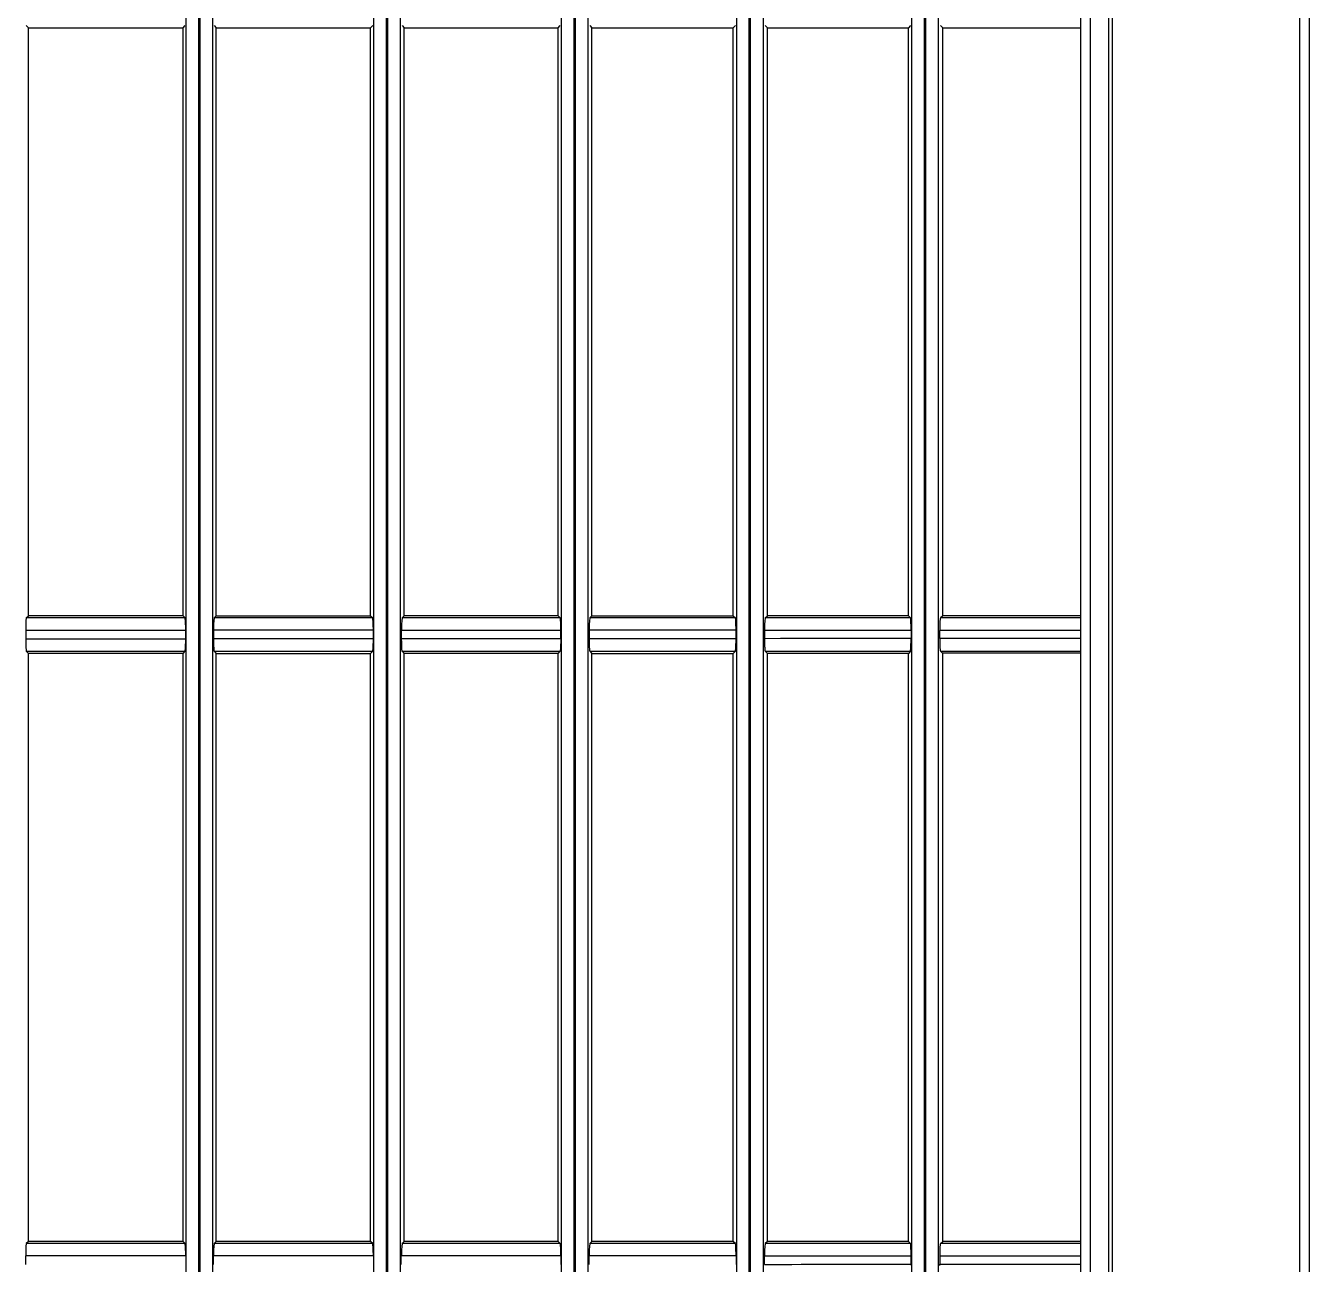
# Model space of a CAD drawing. Header units: centimetres. Extents: x 31 to 22766, y 238 to 3306.
# Drawn here: x 617.74 to 628, y 1551.21 to 1561.11 of the extents above; entities that cross this region are included whole.
import ezdxf
from ezdxf.xclip import XClip

# ---------------------------------------------------------------- set-up
doc = ezdxf.new("R2010")
doc.units = ezdxf.units.CM
doc.header["$XCLIPFRAME"] = 0

# ---------------------------------------------------------------- blocks, each defined once
blk = doc.blocks.new('fxaq 7.1 kw iç ünite')
at = {"color": 7, "linetype": 'Continuous', "true_color": 0xffffff}
for p, q in [((12628.62, 4100.863), (12628.689, 4100.863)), ((12628.804, 4100.841), (12628.788, 4100.858)), ((12628.804, 4099.605), (12628.804, 4100.841)), ((12628.804, 4100.841), (12633.504, 4100.841)), ((12633.521, 4100.858), (12633.504, 4100.841)), ((12633.504, 4100.841), (12633.504, 4100.841)), ((12633.504, 4099.605), (12633.504, 4100.841)), ((12633.522, 4100.858), (12633.521, 4100.858)), ((12633.521, 4100.858), (12633.521, 4100.721)), ((12633.524, 4100.859), (12633.522, 4100.858)), ((12633.526, 4100.859), (12633.524, 4100.859)), ((12633.53, 4100.86), (12633.526, 4100.859)), ((12633.534, 4100.86), (12633.53, 4100.86)), ((12633.539, 4100.86), (12633.534, 4100.86)), ((12633.545, 4100.861), (12633.539, 4100.86)), ((12633.551, 4100.861), (12633.545, 4100.861)), ((12633.559, 4100.862), (12633.551, 4100.861)), ((12633.566, 4100.862), (12633.559, 4100.862)), ((12633.575, 4100.862), (12633.566, 4100.862)), ((12633.583, 4100.862), (12633.575, 4100.862)), ((12633.592, 4100.862), (12633.583, 4100.862)), ((12633.601, 4100.863), (12633.592, 4100.862)), ((12633.61, 4100.863), (12633.601, 4100.863)), ((12633.62, 4100.863), (12633.61, 4100.863)), ((12633.689, 4100.863), (12633.62, 4100.863)), ((12633.788, 4100.721), (12633.788, 4100.858)), ((12633.788, 4100.858), (12633.805, 4100.841)), ((12633.805, 4100.841), (12638.504, 4100.841)), ((12633.805, 4100.841), (12633.805, 4100.841)), ((12633.805, 4099.605), (12633.805, 4100.841)), ((12638.521, 4100.858), (12638.504, 4100.841)), ((12638.504, 4100.841), (12638.504, 4099.605)), ((12633.521, 4100.721), (12633.521, 4100.591)), ((12633.788, 4100.591), (12633.788, 4100.721)), ((12633.521, 4100.591), (12633.521, 4100.465)), ((12633.788, 4100.465), (12633.788, 4100.591)), ((12633.521, 4100.465), (12633.521, 4100.343)), ((12633.788, 4100.343), (12633.788, 4100.465)), ((12633.521, 4100.343), (12633.521, 4100.222)), ((12633.788, 4100.222), (12633.788, 4100.343)), ((12633.521, 4100.222), (12633.521, 4100.101)), ((12633.788, 4100.101), (12633.788, 4100.222)), ((12633.521, 4100.101), (12633.521, 4099.979)), ((12633.788, 4099.979), (12633.788, 4100.101)), ((12633.521, 4099.979), (12633.521, 4099.854)), ((12633.788, 4099.854), (12633.788, 4099.979)), ((12633.521, 4099.854), (12633.521, 4099.725)), ((12633.788, 4099.725), (12633.788, 4099.854)), ((12633.521, 4099.725), (12633.521, 4099.589)), ((12633.788, 4099.589), (12633.788, 4099.725)), ((12628.788, 4099.589), (12628.804, 4099.605)), ((12628.804, 4099.605), (12633.504, 4099.605)), ((12633.504, 4099.605), (12633.504, 4099.605)), ((12633.504, 4099.605), (12633.521, 4099.589)), ((12633.805, 4099.605), (12633.788, 4099.589)), ((12633.805, 4099.605), (12633.805, 4099.605)), ((12633.805, 4099.605), (12638.504, 4099.605)), ((12638.504, 4099.605), (12638.521, 4099.589)), ((12603.129, 4099.579), (12685.479, 4099.579)), ((12628.688, 4099.584), (12628.621, 4099.584)), ((12628.688, 4099.584), (12628.698, 4099.584)), ((12628.698, 4099.584), (12628.708, 4099.584)), ((12628.708, 4099.584), (12628.717, 4099.584)), ((12628.717, 4099.584), (12628.725, 4099.584)), ((12628.725, 4099.584), (12628.734, 4099.585)), ((12628.734, 4099.585), (12628.742, 4099.585)), ((12628.742, 4099.585), (12628.75, 4099.585)), ((12628.75, 4099.585), (12628.757, 4099.585)), ((12628.757, 4099.585), (12628.764, 4099.586)), ((12628.764, 4099.586), (12628.77, 4099.586)), ((12628.77, 4099.586), (12628.775, 4099.587)), ((12628.775, 4099.587), (12628.779, 4099.587)), ((12628.779, 4099.587), (12628.783, 4099.588)), ((12628.783, 4099.588), (12628.785, 4099.588)), ((12628.785, 4099.588), (12628.787, 4099.588)), ((12628.787, 4099.588), (12628.788, 4099.589)), ((12633.621, 4099.584), (12633.688, 4099.584)), ((12633.688, 4099.584), (12633.698, 4099.584)), ((12633.698, 4099.584), (12633.708, 4099.584)), ((12633.708, 4099.584), (12633.717, 4099.584)), ((12633.717, 4099.584), (12633.725, 4099.584)), ((12633.725, 4099.584), (12633.734, 4099.585)), ((12633.734, 4099.585), (12633.742, 4099.585)), ((12633.742, 4099.585), (12633.75, 4099.585)), ((12633.75, 4099.585), (12633.757, 4099.585)), ((12633.757, 4099.585), (12633.764, 4099.586)), ((12633.764, 4099.586), (12633.77, 4099.586)), ((12633.77, 4099.586), (12633.775, 4099.587)), ((12633.775, 4099.587), (12633.779, 4099.587)), ((12633.779, 4099.587), (12633.783, 4099.588)), ((12633.783, 4099.588), (12633.785, 4099.588)), ((12633.785, 4099.588), (12633.787, 4099.588)), ((12633.787, 4099.588), (12633.788, 4099.589)), ((12603.004, 4099.479), (12685.604, 4099.479)), ((12603.004, 4099.469), (12685.604, 4099.469)), ((12685.479, 4099.369), (12603.129, 4099.369)), ((12628.621, 4099.362), (12628.688, 4099.362)), ((12628.804, 4099.34), (12628.788, 4099.357)), ((12628.804, 4098.106), (12628.804, 4099.34)), ((12628.804, 4099.34), (12633.504, 4099.34)), ((12633.521, 4099.357), (12633.504, 4099.34)), ((12633.504, 4099.34), (12633.504, 4098.106)), ((12633.504, 4099.34), (12633.504, 4099.34)), ((12633.522, 4099.357), (12633.521, 4099.357)), ((12633.521, 4099.357), (12633.521, 4099.22)), ((12633.524, 4099.358), (12633.522, 4099.357)), ((12633.526, 4099.358), (12633.524, 4099.358)), ((12633.53, 4099.359), (12633.526, 4099.358)), ((12633.534, 4099.359), (12633.53, 4099.359)), ((12633.539, 4099.359), (12633.534, 4099.359)), ((12633.545, 4099.36), (12633.539, 4099.359)), ((12633.551, 4099.36), (12633.545, 4099.36)), ((12633.559, 4099.361), (12633.551, 4099.36)), ((12633.566, 4099.361), (12633.559, 4099.361)), ((12633.575, 4099.361), (12633.566, 4099.361)), ((12633.583, 4099.361), (12633.575, 4099.361)), ((12633.592, 4099.361), (12633.583, 4099.361)), ((12633.601, 4099.362), (12633.592, 4099.361)), ((12633.61, 4099.362), (12633.601, 4099.362)), ((12633.621, 4099.362), (12633.61, 4099.362)), ((12633.688, 4099.362), (12633.621, 4099.362)), ((12633.621, 4099.224), (12633.621, 4099.362)), ((12633.788, 4099.22), (12633.788, 4099.357)), ((12633.788, 4099.357), (12633.805, 4099.34)), ((12633.805, 4099.34), (12633.805, 4098.106)), ((12633.805, 4099.34), (12633.805, 4099.34)), ((12633.805, 4099.34), (12638.504, 4099.34)), ((12638.521, 4099.357), (12638.504, 4099.34)), ((12638.504, 4099.34), (12638.504, 4098.106)), ((12633.521, 4099.22), (12633.521, 4099.09)), ((12633.621, 4099.093), (12633.621, 4099.224)), ((12633.788, 4099.09), (12633.788, 4099.22)), ((12633.521, 4099.09), (12633.521, 4098.964)), ((12633.621, 4098.966), (12633.621, 4099.093)), ((12633.788, 4098.964), (12633.788, 4099.09)), ((12633.521, 4098.964), (12633.521, 4098.842)), ((12633.621, 4098.843), (12633.621, 4098.966)), ((12633.788, 4098.842), (12633.788, 4098.964)), ((12633.521, 4098.842), (12633.521, 4098.721)), ((12633.621, 4098.721), (12633.621, 4098.843)), ((12633.788, 4098.721), (12633.788, 4098.842)), ((12633.521, 4098.721), (12633.521, 4098.601)), ((12633.621, 4098.6), (12633.621, 4098.721)), ((12633.788, 4098.601), (12633.788, 4098.721)), ((12633.521, 4098.601), (12633.521, 4098.479)), ((12633.621, 4098.477), (12633.621, 4098.6)), ((12633.788, 4098.479), (12633.788, 4098.601)), ((12633.521, 4098.479), (12633.521, 4098.354)), ((12633.621, 4098.351), (12633.621, 4098.477)), ((12633.788, 4098.354), (12633.788, 4098.479)), ((12633.521, 4098.354), (12633.521, 4098.225)), ((12633.621, 4098.221), (12633.621, 4098.351)), ((12633.788, 4098.225), (12633.788, 4098.354)), ((12633.521, 4098.225), (12633.521, 4098.089)), ((12633.621, 4098.084), (12633.621, 4098.221)), ((12633.788, 4098.089), (12633.788, 4098.225)), ((12603.129, 4098.079), (12685.479, 4098.079)), ((12628.688, 4098.084), (12628.621, 4098.084)), ((12628.688, 4098.084), (12628.698, 4098.084)), ((12628.698, 4098.084), (12628.708, 4098.084)), ((12628.708, 4098.084), (12628.717, 4098.085)), ((12628.717, 4098.085), (12628.725, 4098.085)), ((12628.725, 4098.085), (12628.734, 4098.085)), ((12628.734, 4098.085), (12628.742, 4098.085)), ((12628.742, 4098.085), (12628.75, 4098.085)), ((12628.75, 4098.085), (12628.757, 4098.086)), ((12628.757, 4098.086), (12628.764, 4098.086)), ((12628.764, 4098.086), (12628.77, 4098.087)), ((12628.77, 4098.087), (12628.775, 4098.087)), ((12628.775, 4098.087), (12628.779, 4098.087)), ((12628.779, 4098.087), (12628.782, 4098.088)), ((12628.782, 4098.088), (12628.785, 4098.088)), ((12628.785, 4098.088), (12628.787, 4098.089)), ((12628.787, 4098.089), (12628.788, 4098.089)), ((12628.788, 4098.089), (12628.804, 4098.106)), ((12628.804, 4098.106), (12633.504, 4098.106)), ((12633.504, 4098.106), (12633.521, 4098.089)), ((12633.504, 4098.106), (12633.504, 4098.106)), ((12633.621, 4098.084), (12633.688, 4098.084)), ((12633.688, 4098.084), (12633.698, 4098.084)), ((12633.698, 4098.084), (12633.708, 4098.084)), ((12633.708, 4098.084), (12633.717, 4098.085)), ((12633.717, 4098.085), (12633.725, 4098.085)), ((12633.725, 4098.085), (12633.734, 4098.085)), ((12633.734, 4098.085), (12633.742, 4098.085)), ((12633.742, 4098.085), (12633.75, 4098.085)), ((12633.75, 4098.085), (12633.757, 4098.086)), ((12633.757, 4098.086), (12633.764, 4098.086)), ((12633.764, 4098.086), (12633.77, 4098.087)), ((12633.77, 4098.087), (12633.775, 4098.087)), ((12633.775, 4098.087), (12633.779, 4098.087)), ((12633.779, 4098.087), (12633.782, 4098.088)), ((12633.782, 4098.088), (12633.785, 4098.088)), ((12633.785, 4098.088), (12633.787, 4098.089)), ((12633.787, 4098.089), (12633.788, 4098.089)), ((12633.805, 4098.106), (12633.788, 4098.089)), ((12633.805, 4098.106), (12638.504, 4098.106)), ((12633.805, 4098.106), (12633.805, 4098.106)), ((12638.504, 4098.106), (12638.521, 4098.089)), ((12603.004, 4097.979), (12685.604, 4097.979)), ((12603.004, 4097.969), (12685.604, 4097.969)), ((12685.479, 4097.869), (12603.129, 4097.869)), ((12628.621, 4097.861), (12628.688, 4097.861)), ((12628.804, 4097.839), (12628.788, 4097.855)), ((12633.521, 4097.855), (12633.504, 4097.838)), ((12633.522, 4097.856), (12633.521, 4097.855)), ((12633.521, 4097.855), (12633.521, 4097.719)), ((12633.524, 4097.856), (12633.522, 4097.856)), ((12633.527, 4097.857), (12633.524, 4097.856)), ((12633.53, 4097.857), (12633.527, 4097.857)), ((12633.534, 4097.858), (12633.53, 4097.857)), ((12633.539, 4097.858), (12633.534, 4097.858)), ((12633.545, 4097.859), (12633.539, 4097.858)), ((12633.551, 4097.859), (12633.545, 4097.859)), ((12633.558, 4097.859), (12633.551, 4097.859)), ((12633.566, 4097.86), (12633.558, 4097.859)), ((12633.575, 4097.86), (12633.566, 4097.86)), ((12633.583, 4097.86), (12633.575, 4097.86)), ((12633.592, 4097.86), (12633.583, 4097.86)), ((12633.601, 4097.86), (12633.592, 4097.86)), ((12633.611, 4097.861), (12633.601, 4097.86)), ((12633.621, 4097.861), (12633.611, 4097.861)), ((12633.688, 4097.861), (12633.621, 4097.861)), ((12633.621, 4097.723), (12633.621, 4097.861)), ((12633.788, 4097.719), (12633.788, 4097.855)), ((12633.788, 4097.855), (12633.805, 4097.838)), ((12638.521, 4097.855), (12638.504, 4097.839)), ((12628.804, 4096.606), (12628.804, 4097.839)), ((12628.804, 4097.839), (12633.504, 4097.839)), ((12633.504, 4097.839), (12633.504, 4097.838)), ((12633.504, 4097.706), (12633.504, 4097.838)), ((12633.805, 4097.839), (12633.805, 4097.838)), ((12633.805, 4097.839), (12638.504, 4097.839)), ((12633.805, 4097.706), (12633.805, 4097.838)), ((12638.504, 4097.839), (12638.504, 4096.606)), ((12633.504, 4097.579), (12633.504, 4097.706)), ((12633.521, 4097.719), (12633.521, 4097.589)), ((12633.621, 4097.592), (12633.621, 4097.723)), ((12633.788, 4097.589), (12633.788, 4097.719)), ((12633.805, 4097.579), (12633.805, 4097.706)), ((12633.504, 4097.457), (12633.504, 4097.579)), ((12633.521, 4097.589), (12633.521, 4097.463)), ((12633.621, 4097.465), (12633.621, 4097.592)), ((12633.788, 4097.463), (12633.788, 4097.589)), ((12633.805, 4097.457), (12633.805, 4097.579)), ((12633.504, 4097.338), (12633.504, 4097.457)), ((12633.521, 4097.463), (12633.521, 4097.341)), ((12633.621, 4097.342), (12633.621, 4097.465)), ((12633.788, 4097.341), (12633.788, 4097.463)), ((12633.805, 4097.338), (12633.805, 4097.457)), ((12633.521, 4097.341), (12633.521, 4097.22)), ((12633.621, 4097.22), (12633.621, 4097.342)), ((12633.788, 4097.22), (12633.788, 4097.341)), ((12633.504, 4097.22), (12633.504, 4097.338)), ((12633.805, 4097.22), (12633.805, 4097.338)), ((12633.504, 4097.103), (12633.504, 4097.22)), ((12633.521, 4097.22), (12633.521, 4097.1)), ((12633.621, 4097.099), (12633.621, 4097.22)), ((12633.788, 4097.1), (12633.788, 4097.22)), ((12633.805, 4097.103), (12633.805, 4097.22)), ((12633.504, 4096.985), (12633.504, 4097.103)), ((12633.521, 4097.1), (12633.521, 4096.978)), ((12633.621, 4096.976), (12633.621, 4097.099)), ((12633.788, 4096.978), (12633.788, 4097.1)), ((12633.805, 4096.985), (12633.805, 4097.103)), ((12633.504, 4096.863), (12633.504, 4096.985)), ((12633.521, 4096.978), (12633.521, 4096.854)), ((12633.621, 4096.851), (12633.621, 4096.976)), ((12633.788, 4096.854), (12633.788, 4096.978)), ((12633.805, 4096.863), (12633.805, 4096.985)), ((12633.504, 4096.738), (12633.504, 4096.863)), ((12633.521, 4096.854), (12633.521, 4096.725)), ((12633.621, 4096.721), (12633.621, 4096.851)), ((12633.788, 4096.725), (12633.788, 4096.854)), ((12633.805, 4096.738), (12633.805, 4096.863)), ((12633.504, 4096.607), (12633.504, 4096.738)), ((12633.521, 4096.725), (12633.521, 4096.59)), ((12633.788, 4096.59), (12633.788, 4096.725)), ((12633.805, 4096.607), (12633.805, 4096.738)), ((12633.621, 4096.585), (12633.621, 4096.721)), ((12603.129, 4096.579), (12685.479, 4096.579)), ((12628.688, 4096.585), (12628.621, 4096.585)), ((12628.688, 4096.585), (12628.698, 4096.585)), ((12628.698, 4096.585), (12628.707, 4096.585)), ((12628.707, 4096.585), (12628.716, 4096.585)), ((12628.716, 4096.585), (12628.725, 4096.585)), ((12628.725, 4096.585), (12628.734, 4096.585)), ((12628.734, 4096.585), (12628.742, 4096.586)), ((12628.742, 4096.586), (12628.75, 4096.586)), ((12628.75, 4096.586), (12628.757, 4096.586)), ((12628.757, 4096.586), (12628.764, 4096.587)), ((12628.764, 4096.587), (12628.77, 4096.587)), ((12628.77, 4096.587), (12628.775, 4096.587)), ((12628.775, 4096.587), (12628.779, 4096.588)), ((12628.779, 4096.588), (12628.782, 4096.588)), ((12628.782, 4096.588), (12628.785, 4096.589)), ((12628.785, 4096.589), (12628.786, 4096.589)), ((12628.786, 4096.589), (12628.788, 4096.59)), ((12628.788, 4096.59), (12628.804, 4096.606)), ((12628.804, 4096.606), (12633.504, 4096.606)), ((12633.504, 4096.607), (12633.521, 4096.59)), ((12633.504, 4096.606), (12633.504, 4096.607)), ((12633.621, 4096.585), (12633.688, 4096.585)), ((12633.688, 4096.585), (12633.698, 4096.585)), ((12633.698, 4096.585), (12633.707, 4096.585)), ((12633.707, 4096.585), (12633.716, 4096.585)), ((12633.716, 4096.585), (12633.725, 4096.585)), ((12633.725, 4096.585), (12633.734, 4096.585)), ((12633.734, 4096.585), (12633.742, 4096.586)), ((12633.742, 4096.586), (12633.75, 4096.586)), ((12633.75, 4096.586), (12633.757, 4096.586)), ((12633.757, 4096.586), (12633.764, 4096.587)), ((12633.764, 4096.587), (12633.77, 4096.587)), ((12633.77, 4096.587), (12633.775, 4096.587)), ((12633.775, 4096.587), (12633.779, 4096.588)), ((12633.779, 4096.588), (12633.782, 4096.588)), ((12633.782, 4096.588), (12633.785, 4096.589)), ((12633.785, 4096.589), (12633.786, 4096.589)), ((12633.786, 4096.589), (12633.788, 4096.59)), ((12633.805, 4096.607), (12633.788, 4096.59)), ((12633.805, 4096.606), (12633.805, 4096.607)), ((12633.805, 4096.606), (12638.504, 4096.606)), ((12638.504, 4096.606), (12638.521, 4096.59)), ((12603.004, 4096.479), (12685.604, 4096.479)), ((12603.004, 4096.469), (12685.604, 4096.469)), ((12685.479, 4096.369), (12603.129, 4096.369)), ((12628.621, 4096.359), (12628.688, 4096.359)), ((12628.804, 4096.337), (12628.788, 4096.354)), ((12628.804, 4095.207), (12628.804, 4096.337)), ((12628.804, 4096.337), (12633.504, 4096.337)), ((12633.521, 4096.354), (12633.504, 4096.337)), ((12633.504, 4096.337), (12633.504, 4096.337)), ((12633.504, 4096.337), (12633.504, 4095.207)), ((12633.523, 4096.355), (12633.521, 4096.354)), ((12633.521, 4096.354), (12633.521, 4096.228)), ((12633.524, 4096.355), (12633.523, 4096.355)), ((12633.527, 4096.356), (12633.524, 4096.355)), ((12633.53, 4096.356), (12633.527, 4096.356)), ((12633.534, 4096.357), (12633.53, 4096.356)), ((12633.539, 4096.357), (12633.534, 4096.357)), ((12633.545, 4096.357), (12633.539, 4096.357)), ((12633.551, 4096.358), (12633.545, 4096.357)), ((12633.558, 4096.358), (12633.551, 4096.358)), ((12633.566, 4096.358), (12633.558, 4096.358)), ((12633.575, 4096.359), (12633.566, 4096.358)), ((12633.583, 4096.359), (12633.575, 4096.359)), ((12633.592, 4096.359), (12633.583, 4096.359)), ((12633.601, 4096.359), (12633.592, 4096.359)), ((12633.611, 4096.359), (12633.601, 4096.359)), ((12633.621, 4096.359), (12633.611, 4096.359)), ((12633.621, 4096.233), (12633.621, 4096.359)), ((12633.688, 4096.359), (12633.621, 4096.359)), ((12633.788, 4096.228), (12633.788, 4096.354)), ((12633.788, 4096.354), (12633.805, 4096.337)), ((12633.805, 4096.337), (12633.805, 4095.207)), ((12633.805, 4096.337), (12633.805, 4096.337)), ((12633.805, 4096.337), (12638.504, 4096.337)), ((12638.521, 4096.354), (12638.504, 4096.337)), ((12638.504, 4096.337), (12638.504, 4095.207)), ((12633.521, 4096.228), (12633.521, 4096.109)), ((12633.621, 4096.112), (12633.621, 4096.233)), ((12633.788, 4096.109), (12633.788, 4096.228)), ((12633.521, 4096.109), (12633.521, 4095.993)), ((12633.621, 4095.995), (12633.621, 4096.112)), ((12633.788, 4095.993), (12633.788, 4096.109)), ((12633.521, 4095.993), (12633.521, 4095.881)), ((12633.621, 4095.882), (12633.621, 4095.995)), ((12633.788, 4095.881), (12633.788, 4095.993)), ((12633.521, 4095.881), (12633.521, 4095.77)), ((12633.621, 4095.77), (12633.621, 4095.882)), ((12633.788, 4095.77), (12633.788, 4095.881)), ((12633.521, 4095.77), (12633.521, 4095.659)), ((12633.621, 4095.658), (12633.621, 4095.77)), ((12633.787, 4095.659), (12633.788, 4095.77)), ((12633.521, 4095.659), (12633.521, 4095.547)), ((12633.621, 4095.545), (12633.621, 4095.658)), ((12633.787, 4095.547), (12633.787, 4095.659)), ((12633.521, 4095.547), (12633.522, 4095.433)), ((12633.621, 4095.43), (12633.621, 4095.545)), ((12633.787, 4095.433), (12633.787, 4095.547)), ((12633.522, 4095.433), (12633.522, 4095.314)), ((12633.621, 4095.31), (12633.621, 4095.43)), ((12633.787, 4095.314), (12633.787, 4095.433)), ((12633.522, 4095.314), (12633.522, 4095.19)), ((12633.621, 4095.185), (12633.621, 4095.31)), ((12633.787, 4095.19), (12633.787, 4095.314)), ((12628.688, 4095.185), (12628.621, 4095.185)), ((12628.688, 4095.185), (12628.698, 4095.185)), ((12628.698, 4095.185), (12628.707, 4095.185)), ((12628.707, 4095.185), (12628.716, 4095.185)), ((12628.716, 4095.185), (12628.725, 4095.186)), ((12628.725, 4095.186), (12628.734, 4095.186)), ((12628.734, 4095.186), (12628.742, 4095.186)), ((12628.742, 4095.186), (12628.75, 4095.186)), ((12628.75, 4095.186), (12628.757, 4095.187)), ((12628.757, 4095.187), (12628.764, 4095.187)), ((12628.764, 4095.187), (12628.769, 4095.188)), ((12628.769, 4095.188), (12628.774, 4095.188)), ((12628.774, 4095.188), (12628.779, 4095.188)), ((12628.779, 4095.188), (12628.782, 4095.189)), ((12628.782, 4095.189), (12628.784, 4095.189)), ((12628.784, 4095.189), (12628.786, 4095.19)), ((12628.786, 4095.19), (12628.787, 4095.19)), ((12628.787, 4095.19), (12628.804, 4095.207)), ((12628.804, 4095.207), (12633.504, 4095.207)), ((12633.504, 4095.207), (12633.522, 4095.19)), ((12633.504, 4095.207), (12633.504, 4095.207)), ((12633.621, 4095.185), (12633.688, 4095.185)), ((12633.688, 4095.185), (12633.698, 4095.185)), ((12633.698, 4095.185), (12633.707, 4095.185)), ((12633.707, 4095.185), (12633.716, 4095.185)), ((12633.716, 4095.185), (12633.725, 4095.186)), ((12633.725, 4095.186), (12633.734, 4095.186)), ((12633.734, 4095.186), (12633.742, 4095.186)), ((12633.742, 4095.186), (12633.75, 4095.186)), ((12633.75, 4095.186), (12633.757, 4095.187)), ((12633.757, 4095.187), (12633.764, 4095.187)), ((12633.764, 4095.187), (12633.769, 4095.188)), ((12633.769, 4095.188), (12633.774, 4095.188)), ((12633.774, 4095.188), (12633.779, 4095.188)), ((12633.779, 4095.188), (12633.782, 4095.189)), ((12633.782, 4095.189), (12633.784, 4095.189)), ((12633.784, 4095.189), (12633.786, 4095.19)), ((12633.786, 4095.19), (12633.787, 4095.19)), ((12633.805, 4095.207), (12633.787, 4095.19)), ((12633.805, 4095.207), (12633.805, 4095.207)), ((12633.805, 4095.207), (12638.504, 4095.207)), ((12638.504, 4095.207), (12638.522, 4095.19)), ((12603.129, 4095.179), (12685.479, 4095.179)), ((12603.004, 4095.079), (12685.604, 4095.079)), ((12603.004, 4095.069), (12685.604, 4095.069)), ((12685.479, 4094.969), (12603.129, 4094.969)), ((12628.621, 4094.958), (12628.687, 4094.958)), ((12628.804, 4094.935), (12628.787, 4094.953)), ((12628.804, 4094.935), (12633.504, 4094.935)), ((12628.804, 4093.808), (12628.804, 4094.935)), ((12633.522, 4094.953), (12633.504, 4094.935)), ((12633.504, 4093.808), (12633.504, 4094.935)), ((12633.504, 4094.935), (12633.504, 4094.935)), ((12633.523, 4094.953), (12633.522, 4094.953)), ((12633.522, 4094.953), (12633.522, 4094.827)), ((12633.525, 4094.954), (12633.523, 4094.953)), ((12633.527, 4094.954), (12633.525, 4094.954)), ((12633.53, 4094.955), (12633.527, 4094.954)), ((12633.534, 4094.955), (12633.53, 4094.955)), ((12633.539, 4094.956), (12633.534, 4094.955)), ((12633.545, 4094.956), (12633.539, 4094.956)), ((12633.551, 4094.956), (12633.545, 4094.956)), ((12633.558, 4094.957), (12633.551, 4094.956)), ((12633.566, 4094.957), (12633.558, 4094.957)), ((12633.575, 4094.957), (12633.566, 4094.957)), ((12633.583, 4094.958), (12633.575, 4094.957)), ((12633.592, 4094.958), (12633.583, 4094.958)), ((12633.601, 4094.958), (12633.592, 4094.958)), ((12633.611, 4094.958), (12633.601, 4094.958)), ((12633.621, 4094.958), (12633.611, 4094.958)), ((12633.622, 4094.831), (12633.621, 4094.958)), ((12633.687, 4094.958), (12633.621, 4094.958)), ((12633.787, 4094.953), (12633.805, 4094.935)), ((12633.787, 4094.827), (12633.787, 4094.953)), ((12633.805, 4093.808), (12633.805, 4094.935)), ((12633.805, 4094.935), (12633.805, 4094.935)), ((12633.805, 4094.935), (12638.504, 4094.935)), ((12638.522, 4094.953), (12638.504, 4094.935)), ((12638.504, 4094.935), (12638.504, 4093.808)), ((12633.522, 4094.827), (12633.522, 4094.707)), ((12633.622, 4094.71), (12633.622, 4094.831)), ((12633.787, 4094.707), (12633.787, 4094.827)), ((12633.522, 4094.707), (12633.522, 4094.592)), ((12633.622, 4094.594), (12633.622, 4094.71)), ((12633.787, 4094.592), (12633.787, 4094.707)), ((12633.522, 4094.592), (12633.522, 4094.479)), ((12633.622, 4094.481), (12633.622, 4094.594)), ((12633.787, 4094.479), (12633.787, 4094.592)), ((12633.522, 4094.479), (12633.522, 4094.369)), ((12633.622, 4094.369), (12633.622, 4094.481)), ((12633.787, 4094.369), (12633.787, 4094.479)), ((12633.522, 4094.369), (12633.522, 4094.258)), ((12633.622, 4094.257), (12633.622, 4094.369)), ((12633.787, 4094.258), (12633.787, 4094.369)), ((12633.522, 4094.258), (12633.522, 4094.147)), ((12633.622, 4094.145), (12633.622, 4094.257)), ((12633.787, 4094.147), (12633.787, 4094.258)), ((12633.522, 4094.147), (12633.522, 4094.033)), ((12633.622, 4094.029), (12633.622, 4094.145)), ((12633.787, 4094.033), (12633.787, 4094.147)), ((12633.522, 4094.033), (12633.522, 4093.914)), ((12633.622, 4093.91), (12633.622, 4094.029)), ((12633.787, 4093.914), (12633.787, 4094.033)), ((12633.522, 4093.914), (12633.522, 4093.791)), ((12633.622, 4093.786), (12633.622, 4093.91)), ((12633.787, 4093.791), (12633.787, 4093.914)), ((12603.129, 4093.779), (12685.479, 4093.779)), ((12628.622, 4093.786), (12628.612, 4093.786)), ((12628.622, 4093.786), (12628.687, 4093.786)), ((12628.687, 4093.786), (12628.697, 4093.786)), ((12628.697, 4093.786), (12628.707, 4093.786)), ((12628.707, 4093.786), (12628.716, 4093.786)), ((12628.716, 4093.786), (12628.725, 4093.786)), ((12628.725, 4093.786), (12628.734, 4093.786)), ((12628.734, 4093.786), (12628.742, 4093.787)), ((12628.742, 4093.787), (12628.75, 4093.787)), ((12628.75, 4093.787), (12628.757, 4093.787)), ((12628.757, 4093.787), (12628.763, 4093.788)), ((12628.763, 4093.788), (12628.769, 4093.788)), ((12628.769, 4093.788), (12628.774, 4093.789)), ((12628.774, 4093.789), (12628.778, 4093.789)), ((12628.778, 4093.789), (12628.781, 4093.789)), ((12628.781, 4093.789), (12628.784, 4093.79)), ((12628.784, 4093.79), (12628.786, 4093.79)), ((12628.786, 4093.79), (12628.787, 4093.791)), ((12628.804, 4093.808), (12628.787, 4093.791)), ((12628.804, 4093.808), (12633.504, 4093.808)), ((12633.522, 4093.791), (12633.504, 4093.808)), ((12633.504, 4093.808), (12633.504, 4093.808)), ((12633.687, 4093.786), (12633.622, 4093.786)), ((12633.687, 4093.786), (12633.697, 4093.786)), ((12633.697, 4093.786), (12633.707, 4093.786)), ((12633.707, 4093.786), (12633.716, 4093.786)), ((12633.716, 4093.786), (12633.725, 4093.786)), ((12633.725, 4093.786), (12633.734, 4093.786)), ((12633.734, 4093.786), (12633.742, 4093.787)), ((12633.742, 4093.787), (12633.75, 4093.787)), ((12633.75, 4093.787), (12633.757, 4093.787)), ((12633.757, 4093.787), (12633.763, 4093.788)), ((12633.763, 4093.788), (12633.769, 4093.788)), ((12633.769, 4093.788), (12633.774, 4093.789)), ((12633.774, 4093.789), (12633.778, 4093.789)), ((12633.778, 4093.789), (12633.781, 4093.789)), ((12633.781, 4093.789), (12633.784, 4093.79)), ((12633.784, 4093.79), (12633.786, 4093.79)), ((12633.786, 4093.79), (12633.787, 4093.791)), ((12633.787, 4093.791), (12633.805, 4093.808)), ((12633.805, 4093.808), (12638.504, 4093.808)), ((12633.805, 4093.808), (12633.805, 4093.808)), ((12638.522, 4093.791), (12638.504, 4093.808)), ((12603.004, 4093.679), (12685.604, 4093.679)), ((12603.004, 4093.669), (12685.604, 4093.669)), ((12685.48, 4093.569), (12603.129, 4093.569)), ((12628.611, 4093.557), (12628.622, 4093.557)), ((12628.687, 4093.557), (12628.622, 4093.557)), ((12628.698, 4093.557), (12628.687, 4093.557)), ((12628.707, 4093.557), (12628.698, 4093.557)), ((12628.717, 4093.556), (12628.707, 4093.557)), ((12628.726, 4093.556), (12628.717, 4093.556)), ((12628.735, 4093.556), (12628.726, 4093.556)), ((12628.743, 4093.556), (12628.735, 4093.556)), ((12628.751, 4093.555), (12628.743, 4093.556)), ((12628.758, 4093.555), (12628.751, 4093.555)), ((12628.764, 4093.555), (12628.758, 4093.555)), ((12628.77, 4093.554), (12628.764, 4093.555)), ((12628.774, 4093.554), (12628.77, 4093.554)), ((12628.778, 4093.553), (12628.774, 4093.554)), ((12628.781, 4093.553), (12628.778, 4093.553)), ((12628.784, 4093.552), (12628.781, 4093.553)), ((12628.786, 4093.552), (12628.784, 4093.552)), ((12628.787, 4093.551), (12628.786, 4093.552)), ((12628.787, 4093.551), (12628.804, 4093.533)), ((12633.504, 4093.533), (12633.522, 4093.551)), ((12633.523, 4093.552), (12633.522, 4093.551)), ((12633.525, 4093.552), (12633.523, 4093.552)), ((12633.528, 4093.553), (12633.525, 4093.552)), ((12633.531, 4093.553), (12633.528, 4093.553)), ((12633.534, 4093.554), (12633.531, 4093.553)), ((12633.539, 4093.554), (12633.534, 4093.554)), ((12633.545, 4093.555), (12633.539, 4093.554)), ((12633.551, 4093.555), (12633.545, 4093.555)), ((12633.558, 4093.555), (12633.551, 4093.555)), ((12633.566, 4093.556), (12633.558, 4093.555)), ((12633.574, 4093.556), (12633.566, 4093.556)), ((12633.583, 4093.556), (12633.574, 4093.556)), ((12633.592, 4093.556), (12633.583, 4093.556)), ((12633.602, 4093.557), (12633.592, 4093.556)), ((12633.611, 4093.557), (12633.602, 4093.557)), ((12633.622, 4093.557), (12633.611, 4093.557)), ((12633.622, 4093.435), (12633.622, 4093.557)), ((12633.622, 4093.557), (12633.687, 4093.557)), ((12633.698, 4093.557), (12633.687, 4093.557)), ((12633.707, 4093.557), (12633.698, 4093.557)), ((12633.717, 4093.556), (12633.707, 4093.557)), ((12633.726, 4093.556), (12633.717, 4093.556)), ((12633.735, 4093.556), (12633.726, 4093.556)), ((12633.743, 4093.556), (12633.735, 4093.556)), ((12633.751, 4093.555), (12633.743, 4093.556)), ((12633.758, 4093.555), (12633.751, 4093.555)), ((12633.764, 4093.555), (12633.758, 4093.555)), ((12633.77, 4093.554), (12633.764, 4093.555)), ((12633.774, 4093.554), (12633.77, 4093.554)), ((12633.778, 4093.553), (12633.774, 4093.554)), ((12633.781, 4093.553), (12633.778, 4093.553)), ((12633.784, 4093.552), (12633.781, 4093.553)), ((12633.786, 4093.552), (12633.784, 4093.552)), ((12633.787, 4093.551), (12633.786, 4093.552)), ((12633.805, 4093.533), (12633.787, 4093.551)), ((12638.504, 4093.533), (12638.522, 4093.551)), ((12628.804, 4092.429), (12628.804, 4093.533)), ((12628.804, 4093.533), (12633.504, 4093.533)), ((12633.504, 4093.533), (12633.504, 4093.533)), ((12633.805, 4093.533), (12633.805, 4093.533)), ((12633.805, 4093.533), (12638.504, 4093.533)), ((12638.504, 4093.533), (12638.504, 4092.429)), ((12633.622, 4093.318), (12633.622, 4093.435)), ((12633.622, 4093.206), (12633.622, 4093.318)), ((12633.622, 4093.097), (12633.622, 4093.206)), ((12633.622, 4092.989), (12633.622, 4093.097)), ((12633.622, 4092.882), (12633.622, 4092.989)), ((12633.622, 4092.774), (12633.622, 4092.882)), ((12633.622, 4092.663), (12633.622, 4092.774)), ((12633.622, 4092.549), (12633.622, 4092.663)), ((12633.622, 4092.429), (12633.622, 4092.549)), ((12603.129, 4092.429), (12685.479, 4092.429)), ((12685.504, 4092.356), (12603.104, 4092.356)), ((12598.586, 4092.206), (12700.222, 4092.206)), ((12685.524, 4092.179), (12603.084, 4092.179)), ((12603.627, 4090.679), (12684.872, 4090.679)), ((12684.872, 4090.603), (12603.627, 4090.603))]:
    blk.add_line(p, q, dxfattribs=at)
for centre, radius, start, end in [((-24166.704, 4103.835), 36795.393, 359.99338, 359.995371), ((12628.703, 4100.15), 0.713, 83.0934, 91.1383), ((-23119.302, 4103.788), 35748.091, 359.993269, 359.995303), ((56933.041, 4104.572), 44299.421, 180.004797, 180.006451), ((-24161.682, 4103.835), 36795.37, 359.99338, 359.995371), ((12633.703, 4100.15), 0.713, 83.0934, 91.1383), ((12633.606, 4100.298), 0.714, 263.1269, 271.1512), ((12628.702, 4098.65), 0.712, 83.0524, 91.1095), ((-21241.299, 4103.608), 33869.988, 359.990656, 359.992817), ((-19891.573, 4103.49), 32520.361, 359.990486, 359.992718), ((-21236.347, 4103.608), 33870.036, 359.990656, 359.992817), ((12633.702, 4098.65), 0.712, 83.0524, 91.1095), ((12633.607, 4098.798), 0.714, 263.1001, 271.1285), ((12628.701, 4097.15), 0.71, 82.9983, 91.0695), ((-17743.078, 4103.171), 30371.767, 359.987576, 359.989983), ((-15450.165, 4102.813), 28078.953, 359.987301, 359.989884), ((-17738.115, 4103.171), 30371.803, 359.987576, 359.989983), ((12633.701, 4097.15), 0.71, 82.9983, 91.0695), ((12633.607, 4097.298), 0.714, 263.0606, 271.0953), ((-14120.529, 4102.558), 26749.218, 359.984208, 359.986723), ((12628.7, 4095.65), 0.709, 82.9299, 91.0163), ((-11467.66, 4101.983), 24096.448, 359.98385, 359.986617), ((-14115.556, 4102.558), 26749.245, 359.984208, 359.986723), ((12633.7, 4095.65), 0.709, 82.9299, 91.0163), ((12633.608, 4095.898), 0.713, 263.0111, 271.0532), ((35367.368, 4101.642), 22738.748, 180.016841, 180.019795), ((-10110.054, 4101.642), 22738.742, 359.980205, 359.983159), ((12628.699, 4094.251), 0.708, 82.8515, 90.9523), ((-7372.186, 4100.871), 20000.974, 359.979717, 359.983045), ((-10105.071, 4101.642), 22738.759, 359.980205, 359.983159), ((12633.699, 4094.251), 0.708, 82.8515, 90.9523), ((12633.609, 4094.498), 0.712, 262.9481, 270.9984), ((31513.108, 4100.528), 18884.487, 180.02115, 180.024572), ((-6255.797, 4100.528), 18884.485, 359.975428, 359.97885), ((-3038.017, 4099.356), 15666.805, 359.974666, 359.97877), ((28265.202, 4099.342), 15631.681, 180.021226, 180.025339), ((-6250.786, 4100.528), 18884.475, 359.975428, 359.97885), ((-3033.008, 4099.356), 15666.796, 359.974666, 359.97877), ((-72973.012, 4098.558), 85606.517, 359.995898, 359.996637), ((98240.305, 4098.558), 85606.5, 180.003363, 180.004102)]:
    blk.add_arc(centre, radius, start, end, dxfattribs=at)
blk = doc.blocks.new('G$CCD2FF134')
at = {"rotation": 90}
blk.add_blockref('fxaq 7.1 kw iç ünite', (1011.579, -13349.434), dxfattribs=at)

msp = doc.modelspace()

# ---------------------------------------------------------------- block references
ref = msp.add_blockref('G$CCD2FF134', (3707.025, 2272.025))
XClip(ref).set_block_clipping_path([(-3470.0000000001, -1889.9999999982), (349.9999999999, 300.0000000019)])

doc.saveas('drawing.dxf')
